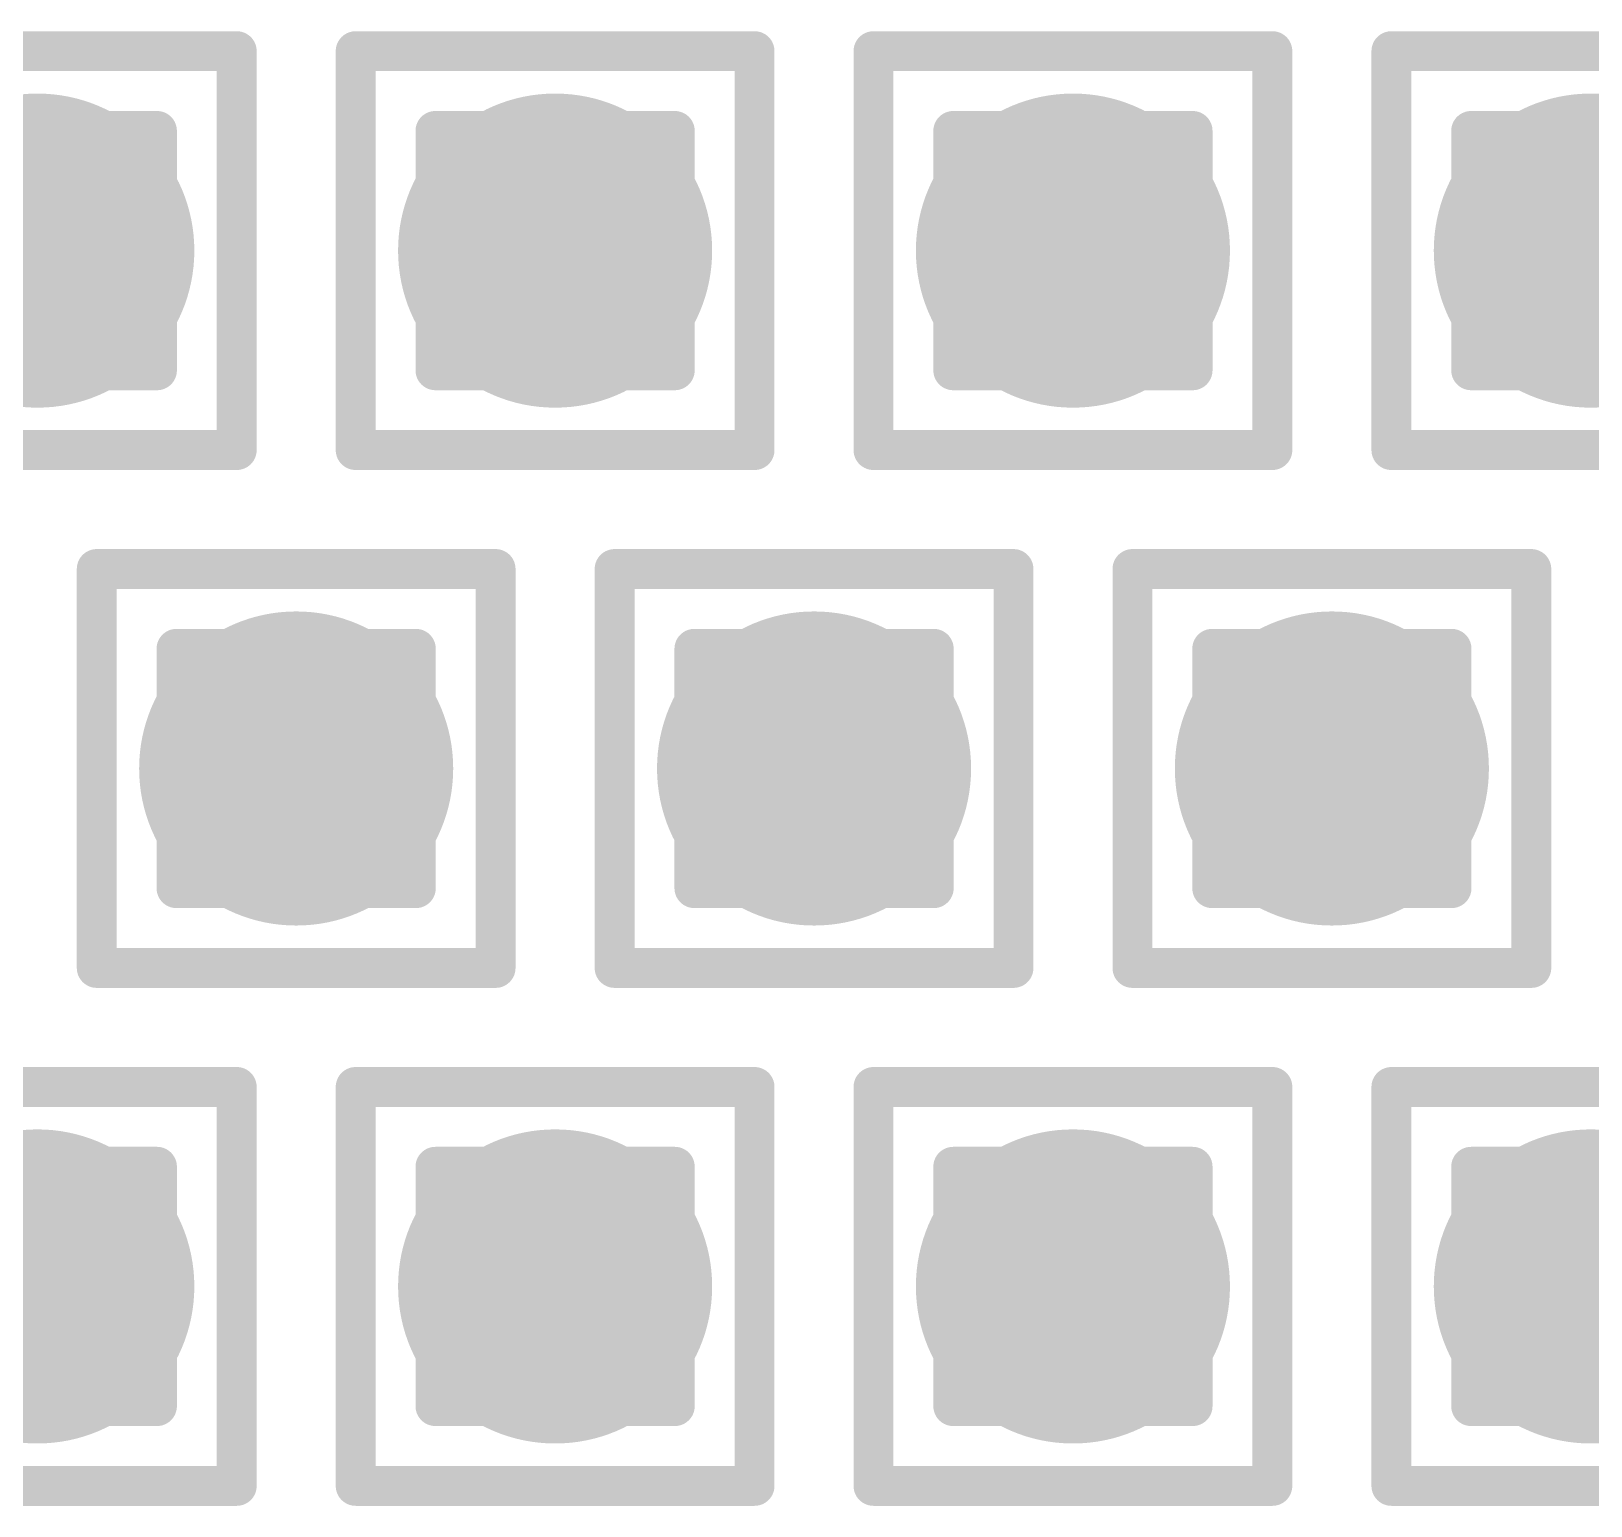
# Model space of a CAD drawing. Header units: inches. Extents: x -18 to 5357, y -8 to 5291.
# Drawn here: x 40.115 to 42.101, y 11.757 to 13.635 of the extents above; entities that cross this region are included whole.
import ezdxf

# ---------------------------------------------------------------- set-up
doc = ezdxf.new("R2010")
doc.units = ezdxf.units.IN
for name, color, linetype in [('Bottom Layer', 5, 'Continuous'), ('Drill Drawing', 1, 'Continuous'), ('Ground', 16, 'Continuous'), ('Power', 76, 'Continuous'), ('Top Layer', 1, 'Continuous'), ('Via Holes', 16, 'Continuous')]:
    doc.layers.add(name, color=color, linetype=linetype)

msp = doc.modelspace()

# ---------------------------------------------------------------- hatches: boundary and pattern name
at = {"layer": 'Bottom Layer'}
h = msp.add_hatch(color=5, dxfattribs=at)
edge = h.paths.add_edge_path()
edge.add_arc((40.1225, 13.3553), 0.2, 0, 360)
h = msp.add_hatch(color=5, dxfattribs=at)
edge = h.paths.add_edge_path()
edge.add_arc((40.782, 13.3553), 0.2, 0, 360)
h = msp.add_hatch(color=5, dxfattribs=at)
edge = h.paths.add_edge_path()
edge.add_arc((41.4415, 13.3553), 0.2, 0, 360)
h = msp.add_hatch(color=5, dxfattribs=at)
edge = h.paths.add_edge_path()
edge.add_arc((42.1011, 13.3553), 0.2, 0, 360)
h = msp.add_hatch(color=5, dxfattribs=at)
edge = h.paths.add_edge_path()
edge.add_arc((40.4522, 12.6958), 0.2, 0, 360)
h = msp.add_hatch(color=5, dxfattribs=at)
edge = h.paths.add_edge_path()
edge.add_arc((41.1118, 12.6958), 0.2, 0, 360)
h = msp.add_hatch(color=5, dxfattribs=at)
edge = h.paths.add_edge_path()
edge.add_arc((41.7713, 12.6958), 0.2, 0, 360)
h = msp.add_hatch(color=5, dxfattribs=at)
edge = h.paths.add_edge_path()
edge.add_arc((40.1225, 12.0362), 0.2, 0, 360)
h = msp.add_hatch(color=5, dxfattribs=at)
edge = h.paths.add_edge_path()
edge.add_arc((40.782, 12.0362), 0.2, 0, 360)
h = msp.add_hatch(color=5, dxfattribs=at)
edge = h.paths.add_edge_path()
edge.add_arc((41.4415, 12.0362), 0.2, 0, 360)
h = msp.add_hatch(color=5, dxfattribs=at)
edge = h.paths.add_edge_path()
edge.add_arc((42.1011, 12.0362), 0.2, 0, 360)
at = {"layer": 'Ground'}
h = msp.add_hatch(color=16, dxfattribs=at)
edge = h.paths.add_edge_path()
edge.add_arc((40.1225, 13.3553), 0.2, 0, 360)
h = msp.add_hatch(color=16, dxfattribs=at)
edge = h.paths.add_edge_path()
edge.add_arc((40.782, 13.3553), 0.2, 0, 360)
h = msp.add_hatch(color=16, dxfattribs=at)
edge = h.paths.add_edge_path()
edge.add_arc((41.4415, 13.3553), 0.2, 0, 360)
h = msp.add_hatch(color=16, dxfattribs=at)
edge = h.paths.add_edge_path()
edge.add_arc((42.1011, 13.3553), 0.2, 0, 360)
h = msp.add_hatch(color=16, dxfattribs=at)
edge = h.paths.add_edge_path()
edge.add_arc((40.4522, 12.6958), 0.2, 0, 360)
h = msp.add_hatch(color=16, dxfattribs=at)
edge = h.paths.add_edge_path()
edge.add_arc((41.1118, 12.6958), 0.2, 0, 360)
h = msp.add_hatch(color=16, dxfattribs=at)
edge = h.paths.add_edge_path()
edge.add_arc((41.7713, 12.6958), 0.2, 0, 360)
h = msp.add_hatch(color=16, dxfattribs=at)
edge = h.paths.add_edge_path()
edge.add_arc((40.1225, 12.0362), 0.2, 0, 360)
h = msp.add_hatch(color=16, dxfattribs=at)
edge = h.paths.add_edge_path()
edge.add_arc((40.782, 12.0362), 0.2, 0, 360)
h = msp.add_hatch(color=16, dxfattribs=at)
edge = h.paths.add_edge_path()
edge.add_arc((41.4415, 12.0362), 0.2, 0, 360)
h = msp.add_hatch(color=16, dxfattribs=at)
edge = h.paths.add_edge_path()
edge.add_arc((42.1011, 12.0362), 0.2, 0, 360)
at = {"layer": 'Power'}
h = msp.add_hatch(color=76, dxfattribs=at)
edge = h.paths.add_edge_path()
edge.add_arc((40.1225, 13.3553), 0.2, 0, 360)
h = msp.add_hatch(color=76, dxfattribs=at)
edge = h.paths.add_edge_path()
edge.add_arc((40.782, 13.3553), 0.2, 0, 360)
h = msp.add_hatch(color=76, dxfattribs=at)
edge = h.paths.add_edge_path()
edge.add_arc((41.4415, 13.3553), 0.2, 0, 360)
h = msp.add_hatch(color=76, dxfattribs=at)
edge = h.paths.add_edge_path()
edge.add_arc((42.1011, 13.3553), 0.2, 0, 360)
h = msp.add_hatch(color=76, dxfattribs=at)
edge = h.paths.add_edge_path()
edge.add_arc((40.4522, 12.6958), 0.2, 0, 360)
h = msp.add_hatch(color=76, dxfattribs=at)
edge = h.paths.add_edge_path()
edge.add_arc((41.1118, 12.6958), 0.2, 0, 360)
h = msp.add_hatch(color=76, dxfattribs=at)
edge = h.paths.add_edge_path()
edge.add_arc((41.7713, 12.6958), 0.2, 0, 360)
h = msp.add_hatch(color=76, dxfattribs=at)
edge = h.paths.add_edge_path()
edge.add_arc((40.1225, 12.0362), 0.2, 0, 360)
h = msp.add_hatch(color=76, dxfattribs=at)
edge = h.paths.add_edge_path()
edge.add_arc((40.782, 12.0362), 0.2, 0, 360)
h = msp.add_hatch(color=76, dxfattribs=at)
edge = h.paths.add_edge_path()
edge.add_arc((41.4415, 12.0362), 0.2, 0, 360)
h = msp.add_hatch(color=76, dxfattribs=at)
edge = h.paths.add_edge_path()
edge.add_arc((42.1011, 12.0362), 0.2, 0, 360)
at = {"layer": 'Top Layer'}
h = msp.add_hatch(color=1, dxfattribs=at)
edge = h.paths.add_edge_path()
edge.add_arc((40.1225, 13.3553), 0.2, 0, 360)
h = msp.add_hatch(color=1, dxfattribs=at)
edge = h.paths.add_edge_path()
edge.add_arc((40.782, 13.3553), 0.2, 0, 360)
h = msp.add_hatch(color=1, dxfattribs=at)
edge = h.paths.add_edge_path()
edge.add_arc((41.4415, 13.3553), 0.2, 0, 360)
h = msp.add_hatch(color=1, dxfattribs=at)
edge = h.paths.add_edge_path()
edge.add_arc((42.1011, 13.3553), 0.2, 0, 360)
h = msp.add_hatch(color=1, dxfattribs=at)
edge = h.paths.add_edge_path()
edge.add_arc((40.4522, 12.6958), 0.2, 0, 360)
h = msp.add_hatch(color=1, dxfattribs=at)
edge = h.paths.add_edge_path()
edge.add_arc((41.1118, 12.6958), 0.2, 0, 360)
h = msp.add_hatch(color=1, dxfattribs=at)
edge = h.paths.add_edge_path()
edge.add_arc((41.7713, 12.6958), 0.2, 0, 360)
h = msp.add_hatch(color=1, dxfattribs=at)
edge = h.paths.add_edge_path()
edge.add_arc((40.1225, 12.0362), 0.2, 0, 360)
h = msp.add_hatch(color=1, dxfattribs=at)
edge = h.paths.add_edge_path()
edge.add_arc((40.782, 12.0362), 0.2, 0, 360)
h = msp.add_hatch(color=1, dxfattribs=at)
edge = h.paths.add_edge_path()
edge.add_arc((41.4415, 12.0362), 0.2, 0, 360)
h = msp.add_hatch(color=1, dxfattribs=at)
edge = h.paths.add_edge_path()
edge.add_arc((42.1011, 12.0362), 0.2, 0, 360)
at = {"layer": 'Via Holes'}
h = msp.add_hatch(color=7, dxfattribs=at)
edge = h.paths.add_edge_path()
edge.add_arc((40.1225, 13.3553), 0.1, 0, 360)
h = msp.add_hatch(color=7, dxfattribs=at)
edge = h.paths.add_edge_path()
edge.add_arc((40.782, 13.3553), 0.1, 0, 360)
h = msp.add_hatch(color=7, dxfattribs=at)
edge = h.paths.add_edge_path()
edge.add_arc((41.4415, 13.3553), 0.1, 0, 360)
h = msp.add_hatch(color=7, dxfattribs=at)
edge = h.paths.add_edge_path()
edge.add_arc((42.1011, 13.3553), 0.1, 0, 360)
h = msp.add_hatch(color=7, dxfattribs=at)
edge = h.paths.add_edge_path()
edge.add_arc((40.4522, 12.6958), 0.1, 0, 360)
h = msp.add_hatch(color=7, dxfattribs=at)
edge = h.paths.add_edge_path()
edge.add_arc((41.1118, 12.6958), 0.1, 0, 360)
h = msp.add_hatch(color=7, dxfattribs=at)
edge = h.paths.add_edge_path()
edge.add_arc((41.7713, 12.6958), 0.1, 0, 360)
h = msp.add_hatch(color=7, dxfattribs=at)
edge = h.paths.add_edge_path()
edge.add_arc((40.1225, 12.0362), 0.1, 0, 360)
h = msp.add_hatch(color=7, dxfattribs=at)
edge = h.paths.add_edge_path()
edge.add_arc((40.782, 12.0362), 0.1, 0, 360)
h = msp.add_hatch(color=7, dxfattribs=at)
edge = h.paths.add_edge_path()
edge.add_arc((41.4415, 12.0362), 0.1, 0, 360)
h = msp.add_hatch(color=7, dxfattribs=at)
edge = h.paths.add_edge_path()
edge.add_arc((42.1011, 12.0362), 0.1, 0, 360)

# ---------------------------------------------------------------- linework, layer by layer
at = {"layer": 'Drill Drawing'}
for points in [[(39.8685, 13.6093, 0.0508, 0.0508, 0), (40.3765, 13.6093, 0.0508, 0.0508, 0)], [(40.3765, 13.1013, 0.0508, 0.0508, 0), (40.3765, 13.6093, 0.0508, 0.0508, 0)], [(40.528, 13.6093, 0.0508, 0.0508, 0), (41.036, 13.6093, 0.0508, 0.0508, 0)], [(40.528, 13.1013, 0.0508, 0.0508, 0), (40.528, 13.6093, 0.0508, 0.0508, 0)], [(41.036, 13.1013, 0.0508, 0.0508, 0), (41.036, 13.6093, 0.0508, 0.0508, 0)], [(41.1875, 13.6093, 0.0508, 0.0508, 0), (41.6955, 13.6093, 0.0508, 0.0508, 0)], [(41.1875, 13.1013, 0.0508, 0.0508, 0), (41.1875, 13.6093, 0.0508, 0.0508, 0)], [(41.6955, 13.1013, 0.0508, 0.0508, 0), (41.6955, 13.6093, 0.0508, 0.0508, 0)], [(41.8471, 13.6093, 0.0508, 0.0508, 0), (42.3551, 13.6093, 0.0508, 0.0508, 0)], [(41.8471, 13.1013, 0.0508, 0.0508, 0), (41.8471, 13.6093, 0.0508, 0.0508, 0)], [(39.9701, 13.5077, 0.0508, 0.0508, 0), (40.2749, 13.5077, 0.0508, 0.0508, 0)], [(40.2749, 13.2029, 0.0508, 0.0508, 0), (40.2749, 13.5077, 0.0508, 0.0508, 0)], [(40.6296, 13.5077, 0.0508, 0.0508, 0), (40.9344, 13.5077, 0.0508, 0.0508, 0)], [(40.6296, 13.2029, 0.0508, 0.0508, 0), (40.6296, 13.5077, 0.0508, 0.0508, 0)], [(40.9344, 13.2029, 0.0508, 0.0508, 0), (40.9344, 13.5077, 0.0508, 0.0508, 0)], [(41.2891, 13.5077, 0.0508, 0.0508, 0), (41.5939, 13.5077, 0.0508, 0.0508, 0)], [(41.2891, 13.2029, 0.0508, 0.0508, 0), (41.2891, 13.5077, 0.0508, 0.0508, 0)], [(41.5939, 13.2029, 0.0508, 0.0508, 0), (41.5939, 13.5077, 0.0508, 0.0508, 0)], [(41.9487, 13.5077, 0.0508, 0.0508, 0), (42.2535, 13.5077, 0.0508, 0.0508, 0)], [(41.9487, 13.2029, 0.0508, 0.0508, 0), (41.9487, 13.5077, 0.0508, 0.0508, 0)], [(39.9701, 13.2029, 0.0508, 0.0508, 0), (40.2749, 13.2029, 0.0508, 0.0508, 0)], [(40.6296, 13.2029, 0.0508, 0.0508, 0), (40.9344, 13.2029, 0.0508, 0.0508, 0)], [(41.2891, 13.2029, 0.0508, 0.0508, 0), (41.5939, 13.2029, 0.0508, 0.0508, 0)], [(41.9487, 13.2029, 0.0508, 0.0508, 0), (42.2535, 13.2029, 0.0508, 0.0508, 0)], [(39.8685, 13.1013, 0.0508, 0.0508, 0), (40.3765, 13.1013, 0.0508, 0.0508, 0)], [(40.528, 13.1013, 0.0508, 0.0508, 0), (41.036, 13.1013, 0.0508, 0.0508, 0)], [(41.1875, 13.1013, 0.0508, 0.0508, 0), (41.6955, 13.1013, 0.0508, 0.0508, 0)], [(41.8471, 13.1013, 0.0508, 0.0508, 0), (42.3551, 13.1013, 0.0508, 0.0508, 0)], [(40.1982, 12.9498, 0.0508, 0.0508, 0), (40.7062, 12.9498, 0.0508, 0.0508, 0)], [(40.1982, 12.4418, 0.0508, 0.0508, 0), (40.1982, 12.9498, 0.0508, 0.0508, 0)], [(40.7062, 12.4418, 0.0508, 0.0508, 0), (40.7062, 12.9498, 0.0508, 0.0508, 0)], [(40.8578, 12.9498, 0.0508, 0.0508, 0), (41.3658, 12.9498, 0.0508, 0.0508, 0)], [(40.8578, 12.4418, 0.0508, 0.0508, 0), (40.8578, 12.9498, 0.0508, 0.0508, 0)], [(41.3658, 12.4418, 0.0508, 0.0508, 0), (41.3658, 12.9498, 0.0508, 0.0508, 0)], [(41.5173, 12.9498, 0.0508, 0.0508, 0), (42.0253, 12.9498, 0.0508, 0.0508, 0)], [(41.5173, 12.4418, 0.0508, 0.0508, 0), (41.5173, 12.9498, 0.0508, 0.0508, 0)], [(42.0253, 12.4418, 0.0508, 0.0508, 0), (42.0253, 12.9498, 0.0508, 0.0508, 0)], [(40.2998, 12.8482, 0.0508, 0.0508, 0), (40.6046, 12.8482, 0.0508, 0.0508, 0)], [(40.2998, 12.5434, 0.0508, 0.0508, 0), (40.2998, 12.8482, 0.0508, 0.0508, 0)], [(40.6046, 12.5434, 0.0508, 0.0508, 0), (40.6046, 12.8482, 0.0508, 0.0508, 0)], [(40.9594, 12.8482, 0.0508, 0.0508, 0), (41.2642, 12.8482, 0.0508, 0.0508, 0)], [(40.9594, 12.5434, 0.0508, 0.0508, 0), (40.9594, 12.8482, 0.0508, 0.0508, 0)], [(41.2642, 12.5434, 0.0508, 0.0508, 0), (41.2642, 12.8482, 0.0508, 0.0508, 0)], [(41.6189, 12.8482, 0.0508, 0.0508, 0), (41.9237, 12.8482, 0.0508, 0.0508, 0)], [(41.6189, 12.5434, 0.0508, 0.0508, 0), (41.6189, 12.8482, 0.0508, 0.0508, 0)], [(41.9237, 12.5434, 0.0508, 0.0508, 0), (41.9237, 12.8482, 0.0508, 0.0508, 0)], [(40.2998, 12.5434, 0.0508, 0.0508, 0), (40.6046, 12.5434, 0.0508, 0.0508, 0)], [(40.9594, 12.5434, 0.0508, 0.0508, 0), (41.2642, 12.5434, 0.0508, 0.0508, 0)], [(41.6189, 12.5434, 0.0508, 0.0508, 0), (41.9237, 12.5434, 0.0508, 0.0508, 0)], [(40.1982, 12.4418, 0.0508, 0.0508, 0), (40.7062, 12.4418, 0.0508, 0.0508, 0)], [(40.8578, 12.4418, 0.0508, 0.0508, 0), (41.3658, 12.4418, 0.0508, 0.0508, 0)], [(41.5173, 12.4418, 0.0508, 0.0508, 0), (42.0253, 12.4418, 0.0508, 0.0508, 0)], [(39.8685, 12.2902, 0.0508, 0.0508, 0), (40.3765, 12.2902, 0.0508, 0.0508, 0)], [(40.3765, 11.7822, 0.0508, 0.0508, 0), (40.3765, 12.2902, 0.0508, 0.0508, 0)], [(40.528, 12.2902, 0.0508, 0.0508, 0), (41.036, 12.2902, 0.0508, 0.0508, 0)], [(40.528, 11.7822, 0.0508, 0.0508, 0), (40.528, 12.2902, 0.0508, 0.0508, 0)], [(41.036, 11.7822, 0.0508, 0.0508, 0), (41.036, 12.2902, 0.0508, 0.0508, 0)], [(41.1875, 12.2902, 0.0508, 0.0508, 0), (41.6955, 12.2902, 0.0508, 0.0508, 0)], [(41.1875, 11.7822, 0.0508, 0.0508, 0), (41.1875, 12.2902, 0.0508, 0.0508, 0)], [(41.6955, 11.7822, 0.0508, 0.0508, 0), (41.6955, 12.2902, 0.0508, 0.0508, 0)], [(41.8471, 12.2902, 0.0508, 0.0508, 0), (42.3551, 12.2902, 0.0508, 0.0508, 0)], [(41.8471, 11.7822, 0.0508, 0.0508, 0), (41.8471, 12.2902, 0.0508, 0.0508, 0)], [(39.9701, 12.1886, 0.0508, 0.0508, 0), (40.2749, 12.1886, 0.0508, 0.0508, 0)], [(40.2749, 11.8838, 0.0508, 0.0508, 0), (40.2749, 12.1886, 0.0508, 0.0508, 0)], [(40.6296, 12.1886, 0.0508, 0.0508, 0), (40.9344, 12.1886, 0.0508, 0.0508, 0)], [(40.6296, 11.8838, 0.0508, 0.0508, 0), (40.6296, 12.1886, 0.0508, 0.0508, 0)], [(40.9344, 11.8838, 0.0508, 0.0508, 0), (40.9344, 12.1886, 0.0508, 0.0508, 0)], [(41.2891, 12.1886, 0.0508, 0.0508, 0), (41.5939, 12.1886, 0.0508, 0.0508, 0)], [(41.2891, 11.8838, 0.0508, 0.0508, 0), (41.2891, 12.1886, 0.0508, 0.0508, 0)], [(41.5939, 11.8838, 0.0508, 0.0508, 0), (41.5939, 12.1886, 0.0508, 0.0508, 0)], [(41.9487, 12.1886, 0.0508, 0.0508, 0), (42.2535, 12.1886, 0.0508, 0.0508, 0)], [(41.9487, 11.8838, 0.0508, 0.0508, 0), (41.9487, 12.1886, 0.0508, 0.0508, 0)], [(39.9701, 11.8838, 0.0508, 0.0508, 0), (40.2749, 11.8838, 0.0508, 0.0508, 0)], [(40.6296, 11.8838, 0.0508, 0.0508, 0), (40.9344, 11.8838, 0.0508, 0.0508, 0)], [(41.2891, 11.8838, 0.0508, 0.0508, 0), (41.5939, 11.8838, 0.0508, 0.0508, 0)], [(41.9487, 11.8838, 0.0508, 0.0508, 0), (42.2535, 11.8838, 0.0508, 0.0508, 0)], [(39.8685, 11.7822, 0.0508, 0.0508, 0), (40.3765, 11.7822, 0.0508, 0.0508, 0)], [(40.528, 11.7822, 0.0508, 0.0508, 0), (41.036, 11.7822, 0.0508, 0.0508, 0)], [(41.1875, 11.7822, 0.0508, 0.0508, 0), (41.6955, 11.7822, 0.0508, 0.0508, 0)], [(41.8471, 11.7822, 0.0508, 0.0508, 0), (42.3551, 11.7822, 0.0508, 0.0508, 0)]]:
    msp.add_lwpolyline(points, format="xyseb", dxfattribs=at)
for points in [[(40.3638, 13.6093, 0.0254, 0.0254, 1), (40.3892, 13.6093, 0.0254, 0.0254, 1)], [(40.3638, 13.6093, 0.0254, 0.0254, 1), (40.3892, 13.6093, 0.0254, 0.0254, 1)], [(40.5153, 13.6093, 0.0254, 0.0254, 1), (40.5407, 13.6093, 0.0254, 0.0254, 1)], [(40.5153, 13.6093, 0.0254, 0.0254, 1), (40.5407, 13.6093, 0.0254, 0.0254, 1)], [(41.0233, 13.6093, 0.0254, 0.0254, 1), (41.0487, 13.6093, 0.0254, 0.0254, 1)], [(41.0233, 13.6093, 0.0254, 0.0254, 1), (41.0487, 13.6093, 0.0254, 0.0254, 1)], [(41.1748, 13.6093, 0.0254, 0.0254, 1), (41.2002, 13.6093, 0.0254, 0.0254, 1)], [(41.1748, 13.6093, 0.0254, 0.0254, 1), (41.2002, 13.6093, 0.0254, 0.0254, 1)], [(41.6828, 13.6093, 0.0254, 0.0254, 1), (41.7082, 13.6093, 0.0254, 0.0254, 1)], [(41.6828, 13.6093, 0.0254, 0.0254, 1), (41.7082, 13.6093, 0.0254, 0.0254, 1)], [(41.8344, 13.6093, 0.0254, 0.0254, 1), (41.8598, 13.6093, 0.0254, 0.0254, 1)], [(41.8344, 13.6093, 0.0254, 0.0254, 1), (41.8598, 13.6093, 0.0254, 0.0254, 1)], [(40.2622, 13.5077, 0.0254, 0.0254, 1), (40.2876, 13.5077, 0.0254, 0.0254, 1)], [(40.2622, 13.5077, 0.0254, 0.0254, 1), (40.2876, 13.5077, 0.0254, 0.0254, 1)], [(40.6169, 13.5077, 0.0254, 0.0254, 1), (40.6423, 13.5077, 0.0254, 0.0254, 1)], [(40.6169, 13.5077, 0.0254, 0.0254, 1), (40.6423, 13.5077, 0.0254, 0.0254, 1)], [(40.9217, 13.5077, 0.0254, 0.0254, 1), (40.9471, 13.5077, 0.0254, 0.0254, 1)], [(40.9217, 13.5077, 0.0254, 0.0254, 1), (40.9471, 13.5077, 0.0254, 0.0254, 1)], [(41.2764, 13.5077, 0.0254, 0.0254, 1), (41.3018, 13.5077, 0.0254, 0.0254, 1)], [(41.2764, 13.5077, 0.0254, 0.0254, 1), (41.3018, 13.5077, 0.0254, 0.0254, 1)], [(41.5812, 13.5077, 0.0254, 0.0254, 1), (41.6066, 13.5077, 0.0254, 0.0254, 1)], [(41.5812, 13.5077, 0.0254, 0.0254, 1), (41.6066, 13.5077, 0.0254, 0.0254, 1)], [(41.936, 13.5077, 0.0254, 0.0254, 1), (41.9614, 13.5077, 0.0254, 0.0254, 1)], [(41.936, 13.5077, 0.0254, 0.0254, 1), (41.9614, 13.5077, 0.0254, 0.0254, 1)], [(40.2622, 13.2029, 0.0254, 0.0254, 1), (40.2876, 13.2029, 0.0254, 0.0254, 1)], [(40.2622, 13.2029, 0.0254, 0.0254, 1), (40.2876, 13.2029, 0.0254, 0.0254, 1)], [(40.6169, 13.2029, 0.0254, 0.0254, 1), (40.6423, 13.2029, 0.0254, 0.0254, 1)], [(40.6169, 13.2029, 0.0254, 0.0254, 1), (40.6423, 13.2029, 0.0254, 0.0254, 1)], [(40.9217, 13.2029, 0.0254, 0.0254, 1), (40.9471, 13.2029, 0.0254, 0.0254, 1)], [(40.9217, 13.2029, 0.0254, 0.0254, 1), (40.9471, 13.2029, 0.0254, 0.0254, 1)], [(41.2764, 13.2029, 0.0254, 0.0254, 1), (41.3018, 13.2029, 0.0254, 0.0254, 1)], [(41.2764, 13.2029, 0.0254, 0.0254, 1), (41.3018, 13.2029, 0.0254, 0.0254, 1)], [(41.5812, 13.2029, 0.0254, 0.0254, 1), (41.6066, 13.2029, 0.0254, 0.0254, 1)], [(41.5812, 13.2029, 0.0254, 0.0254, 1), (41.6066, 13.2029, 0.0254, 0.0254, 1)], [(41.936, 13.2029, 0.0254, 0.0254, 1), (41.9614, 13.2029, 0.0254, 0.0254, 1)], [(41.936, 13.2029, 0.0254, 0.0254, 1), (41.9614, 13.2029, 0.0254, 0.0254, 1)], [(40.3638, 13.1013, 0.0254, 0.0254, 1), (40.3892, 13.1013, 0.0254, 0.0254, 1)], [(40.3638, 13.1013, 0.0254, 0.0254, 1), (40.3892, 13.1013, 0.0254, 0.0254, 1)], [(40.5153, 13.1013, 0.0254, 0.0254, 1), (40.5407, 13.1013, 0.0254, 0.0254, 1)], [(40.5153, 13.1013, 0.0254, 0.0254, 1), (40.5407, 13.1013, 0.0254, 0.0254, 1)], [(41.0233, 13.1013, 0.0254, 0.0254, 1), (41.0487, 13.1013, 0.0254, 0.0254, 1)], [(41.0233, 13.1013, 0.0254, 0.0254, 1), (41.0487, 13.1013, 0.0254, 0.0254, 1)], [(41.1748, 13.1013, 0.0254, 0.0254, 1), (41.2002, 13.1013, 0.0254, 0.0254, 1)], [(41.1748, 13.1013, 0.0254, 0.0254, 1), (41.2002, 13.1013, 0.0254, 0.0254, 1)], [(41.6828, 13.1013, 0.0254, 0.0254, 1), (41.7082, 13.1013, 0.0254, 0.0254, 1)], [(41.6828, 13.1013, 0.0254, 0.0254, 1), (41.7082, 13.1013, 0.0254, 0.0254, 1)], [(41.8344, 13.1013, 0.0254, 0.0254, 1), (41.8598, 13.1013, 0.0254, 0.0254, 1)], [(41.8344, 13.1013, 0.0254, 0.0254, 1), (41.8598, 13.1013, 0.0254, 0.0254, 1)], [(40.1855, 12.9498, 0.0254, 0.0254, 1), (40.2109, 12.9498, 0.0254, 0.0254, 1)], [(40.1855, 12.9498, 0.0254, 0.0254, 1), (40.2109, 12.9498, 0.0254, 0.0254, 1)], [(40.6935, 12.9498, 0.0254, 0.0254, 1), (40.7189, 12.9498, 0.0254, 0.0254, 1)], [(40.6935, 12.9498, 0.0254, 0.0254, 1), (40.7189, 12.9498, 0.0254, 0.0254, 1)], [(40.8451, 12.9498, 0.0254, 0.0254, 1), (40.8705, 12.9498, 0.0254, 0.0254, 1)], [(40.8451, 12.9498, 0.0254, 0.0254, 1), (40.8705, 12.9498, 0.0254, 0.0254, 1)], [(41.3531, 12.9498, 0.0254, 0.0254, 1), (41.3785, 12.9498, 0.0254, 0.0254, 1)], [(41.3531, 12.9498, 0.0254, 0.0254, 1), (41.3785, 12.9498, 0.0254, 0.0254, 1)], [(41.5046, 12.9498, 0.0254, 0.0254, 1), (41.53, 12.9498, 0.0254, 0.0254, 1)], [(41.5046, 12.9498, 0.0254, 0.0254, 1), (41.53, 12.9498, 0.0254, 0.0254, 1)], [(42.0126, 12.9498, 0.0254, 0.0254, 1), (42.038, 12.9498, 0.0254, 0.0254, 1)], [(42.0126, 12.9498, 0.0254, 0.0254, 1), (42.038, 12.9498, 0.0254, 0.0254, 1)], [(40.2871, 12.8482, 0.0254, 0.0254, 1), (40.3125, 12.8482, 0.0254, 0.0254, 1)], [(40.2871, 12.8482, 0.0254, 0.0254, 1), (40.3125, 12.8482, 0.0254, 0.0254, 1)], [(40.5919, 12.8482, 0.0254, 0.0254, 1), (40.6173, 12.8482, 0.0254, 0.0254, 1)], [(40.5919, 12.8482, 0.0254, 0.0254, 1), (40.6173, 12.8482, 0.0254, 0.0254, 1)], [(40.9467, 12.8482, 0.0254, 0.0254, 1), (40.9721, 12.8482, 0.0254, 0.0254, 1)], [(40.9467, 12.8482, 0.0254, 0.0254, 1), (40.9721, 12.8482, 0.0254, 0.0254, 1)], [(41.2515, 12.8482, 0.0254, 0.0254, 1), (41.2769, 12.8482, 0.0254, 0.0254, 1)], [(41.2515, 12.8482, 0.0254, 0.0254, 1), (41.2769, 12.8482, 0.0254, 0.0254, 1)], [(41.6062, 12.8482, 0.0254, 0.0254, 1), (41.6316, 12.8482, 0.0254, 0.0254, 1)], [(41.6062, 12.8482, 0.0254, 0.0254, 1), (41.6316, 12.8482, 0.0254, 0.0254, 1)], [(41.911, 12.8482, 0.0254, 0.0254, 1), (41.9364, 12.8482, 0.0254, 0.0254, 1)], [(41.911, 12.8482, 0.0254, 0.0254, 1), (41.9364, 12.8482, 0.0254, 0.0254, 1)], [(40.2871, 12.5434, 0.0254, 0.0254, 1), (40.3125, 12.5434, 0.0254, 0.0254, 1)], [(40.2871, 12.5434, 0.0254, 0.0254, 1), (40.3125, 12.5434, 0.0254, 0.0254, 1)], [(40.5919, 12.5434, 0.0254, 0.0254, 1), (40.6173, 12.5434, 0.0254, 0.0254, 1)], [(40.5919, 12.5434, 0.0254, 0.0254, 1), (40.6173, 12.5434, 0.0254, 0.0254, 1)], [(40.9467, 12.5434, 0.0254, 0.0254, 1), (40.9721, 12.5434, 0.0254, 0.0254, 1)], [(40.9467, 12.5434, 0.0254, 0.0254, 1), (40.9721, 12.5434, 0.0254, 0.0254, 1)], [(41.2515, 12.5434, 0.0254, 0.0254, 1), (41.2769, 12.5434, 0.0254, 0.0254, 1)], [(41.2515, 12.5434, 0.0254, 0.0254, 1), (41.2769, 12.5434, 0.0254, 0.0254, 1)], [(41.6062, 12.5434, 0.0254, 0.0254, 1), (41.6316, 12.5434, 0.0254, 0.0254, 1)], [(41.6062, 12.5434, 0.0254, 0.0254, 1), (41.6316, 12.5434, 0.0254, 0.0254, 1)], [(41.911, 12.5434, 0.0254, 0.0254, 1), (41.9364, 12.5434, 0.0254, 0.0254, 1)], [(41.911, 12.5434, 0.0254, 0.0254, 1), (41.9364, 12.5434, 0.0254, 0.0254, 1)], [(40.1855, 12.4418, 0.0254, 0.0254, 1), (40.2109, 12.4418, 0.0254, 0.0254, 1)], [(40.1855, 12.4418, 0.0254, 0.0254, 1), (40.2109, 12.4418, 0.0254, 0.0254, 1)], [(40.6935, 12.4418, 0.0254, 0.0254, 1), (40.7189, 12.4418, 0.0254, 0.0254, 1)], [(40.6935, 12.4418, 0.0254, 0.0254, 1), (40.7189, 12.4418, 0.0254, 0.0254, 1)], [(40.8451, 12.4418, 0.0254, 0.0254, 1), (40.8705, 12.4418, 0.0254, 0.0254, 1)], [(40.8451, 12.4418, 0.0254, 0.0254, 1), (40.8705, 12.4418, 0.0254, 0.0254, 1)], [(41.3531, 12.4418, 0.0254, 0.0254, 1), (41.3785, 12.4418, 0.0254, 0.0254, 1)], [(41.3531, 12.4418, 0.0254, 0.0254, 1), (41.3785, 12.4418, 0.0254, 0.0254, 1)], [(41.5046, 12.4418, 0.0254, 0.0254, 1), (41.53, 12.4418, 0.0254, 0.0254, 1)], [(41.5046, 12.4418, 0.0254, 0.0254, 1), (41.53, 12.4418, 0.0254, 0.0254, 1)], [(42.0126, 12.4418, 0.0254, 0.0254, 1), (42.038, 12.4418, 0.0254, 0.0254, 1)], [(42.0126, 12.4418, 0.0254, 0.0254, 1), (42.038, 12.4418, 0.0254, 0.0254, 1)], [(40.3638, 12.2902, 0.0254, 0.0254, 1), (40.3892, 12.2902, 0.0254, 0.0254, 1)], [(40.3638, 12.2902, 0.0254, 0.0254, 1), (40.3892, 12.2902, 0.0254, 0.0254, 1)], [(40.5153, 12.2902, 0.0254, 0.0254, 1), (40.5407, 12.2902, 0.0254, 0.0254, 1)], [(40.5153, 12.2902, 0.0254, 0.0254, 1), (40.5407, 12.2902, 0.0254, 0.0254, 1)], [(41.0233, 12.2902, 0.0254, 0.0254, 1), (41.0487, 12.2902, 0.0254, 0.0254, 1)], [(41.0233, 12.2902, 0.0254, 0.0254, 1), (41.0487, 12.2902, 0.0254, 0.0254, 1)], [(41.1748, 12.2902, 0.0254, 0.0254, 1), (41.2002, 12.2902, 0.0254, 0.0254, 1)], [(41.1748, 12.2902, 0.0254, 0.0254, 1), (41.2002, 12.2902, 0.0254, 0.0254, 1)], [(41.6828, 12.2902, 0.0254, 0.0254, 1), (41.7082, 12.2902, 0.0254, 0.0254, 1)], [(41.6828, 12.2902, 0.0254, 0.0254, 1), (41.7082, 12.2902, 0.0254, 0.0254, 1)], [(41.8344, 12.2902, 0.0254, 0.0254, 1), (41.8598, 12.2902, 0.0254, 0.0254, 1)], [(41.8344, 12.2902, 0.0254, 0.0254, 1), (41.8598, 12.2902, 0.0254, 0.0254, 1)], [(40.2622, 12.1886, 0.0254, 0.0254, 1), (40.2876, 12.1886, 0.0254, 0.0254, 1)], [(40.2622, 12.1886, 0.0254, 0.0254, 1), (40.2876, 12.1886, 0.0254, 0.0254, 1)], [(40.6169, 12.1886, 0.0254, 0.0254, 1), (40.6423, 12.1886, 0.0254, 0.0254, 1)], [(40.6169, 12.1886, 0.0254, 0.0254, 1), (40.6423, 12.1886, 0.0254, 0.0254, 1)], [(40.9217, 12.1886, 0.0254, 0.0254, 1), (40.9471, 12.1886, 0.0254, 0.0254, 1)], [(40.9217, 12.1886, 0.0254, 0.0254, 1), (40.9471, 12.1886, 0.0254, 0.0254, 1)], [(41.2764, 12.1886, 0.0254, 0.0254, 1), (41.3018, 12.1886, 0.0254, 0.0254, 1)], [(41.2764, 12.1886, 0.0254, 0.0254, 1), (41.3018, 12.1886, 0.0254, 0.0254, 1)], [(41.5812, 12.1886, 0.0254, 0.0254, 1), (41.6066, 12.1886, 0.0254, 0.0254, 1)], [(41.5812, 12.1886, 0.0254, 0.0254, 1), (41.6066, 12.1886, 0.0254, 0.0254, 1)], [(41.936, 12.1886, 0.0254, 0.0254, 1), (41.9614, 12.1886, 0.0254, 0.0254, 1)], [(41.936, 12.1886, 0.0254, 0.0254, 1), (41.9614, 12.1886, 0.0254, 0.0254, 1)], [(40.2622, 11.8838, 0.0254, 0.0254, 1), (40.2876, 11.8838, 0.0254, 0.0254, 1)], [(40.2622, 11.8838, 0.0254, 0.0254, 1), (40.2876, 11.8838, 0.0254, 0.0254, 1)], [(40.6169, 11.8838, 0.0254, 0.0254, 1), (40.6423, 11.8838, 0.0254, 0.0254, 1)], [(40.6169, 11.8838, 0.0254, 0.0254, 1), (40.6423, 11.8838, 0.0254, 0.0254, 1)], [(40.9217, 11.8838, 0.0254, 0.0254, 1), (40.9471, 11.8838, 0.0254, 0.0254, 1)], [(40.9217, 11.8838, 0.0254, 0.0254, 1), (40.9471, 11.8838, 0.0254, 0.0254, 1)], [(41.2764, 11.8838, 0.0254, 0.0254, 1), (41.3018, 11.8838, 0.0254, 0.0254, 1)], [(41.2764, 11.8838, 0.0254, 0.0254, 1), (41.3018, 11.8838, 0.0254, 0.0254, 1)], [(41.5812, 11.8838, 0.0254, 0.0254, 1), (41.6066, 11.8838, 0.0254, 0.0254, 1)], [(41.5812, 11.8838, 0.0254, 0.0254, 1), (41.6066, 11.8838, 0.0254, 0.0254, 1)], [(41.936, 11.8838, 0.0254, 0.0254, 1), (41.9614, 11.8838, 0.0254, 0.0254, 1)], [(41.936, 11.8838, 0.0254, 0.0254, 1), (41.9614, 11.8838, 0.0254, 0.0254, 1)], [(40.3638, 11.7822, 0.0254, 0.0254, 1), (40.3892, 11.7822, 0.0254, 0.0254, 1)], [(40.3638, 11.7822, 0.0254, 0.0254, 1), (40.3892, 11.7822, 0.0254, 0.0254, 1)], [(40.5153, 11.7822, 0.0254, 0.0254, 1), (40.5407, 11.7822, 0.0254, 0.0254, 1)], [(40.5153, 11.7822, 0.0254, 0.0254, 1), (40.5407, 11.7822, 0.0254, 0.0254, 1)], [(41.0233, 11.7822, 0.0254, 0.0254, 1), (41.0487, 11.7822, 0.0254, 0.0254, 1)], [(41.0233, 11.7822, 0.0254, 0.0254, 1), (41.0487, 11.7822, 0.0254, 0.0254, 1)], [(41.1748, 11.7822, 0.0254, 0.0254, 1), (41.2002, 11.7822, 0.0254, 0.0254, 1)], [(41.1748, 11.7822, 0.0254, 0.0254, 1), (41.2002, 11.7822, 0.0254, 0.0254, 1)], [(41.6828, 11.7822, 0.0254, 0.0254, 1), (41.7082, 11.7822, 0.0254, 0.0254, 1)], [(41.6828, 11.7822, 0.0254, 0.0254, 1), (41.7082, 11.7822, 0.0254, 0.0254, 1)], [(41.8344, 11.7822, 0.0254, 0.0254, 1), (41.8598, 11.7822, 0.0254, 0.0254, 1)], [(41.8344, 11.7822, 0.0254, 0.0254, 1), (41.8598, 11.7822, 0.0254, 0.0254, 1)]]:
    msp.add_lwpolyline(points, format="xyseb", close=True, dxfattribs=at)

doc.saveas('drawing.dxf')
